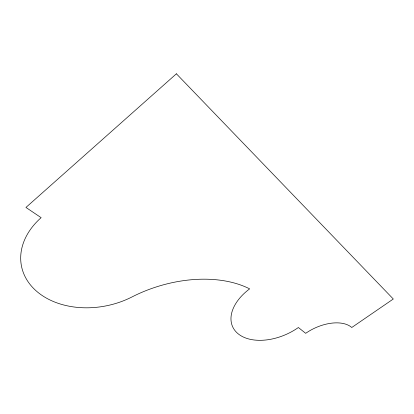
<?xml version="1.0" encoding="UTF-8"?>
<svg xmlns="http://www.w3.org/2000/svg" width="414" height="414" viewBox="0 0 414 414"><rect width="100%" height="100%" fill="white"/><g stroke="black" fill="none" stroke-linecap="round" stroke-linejoin="round"><path stroke-width="0.62" d="M176.4 73.795L25.942 207.455L41.136 217.666A75.503 55.626 -11.5 0 0 36.484 291.151A75.503 55.626 -11.5 0 0 132.004 296.941A103.986 64.775 -17.7 0 1 249.652 288.863A46.171 29.073 -24.4 0 0 238.361 333.969A46.171 29.073 -24.4 0 0 298.37 327.515L305.687 333.322A35.159 20.048 -25.4 0 1 351.765 327.495L393.3 299.011L176.4 73.795"/></g></svg>
